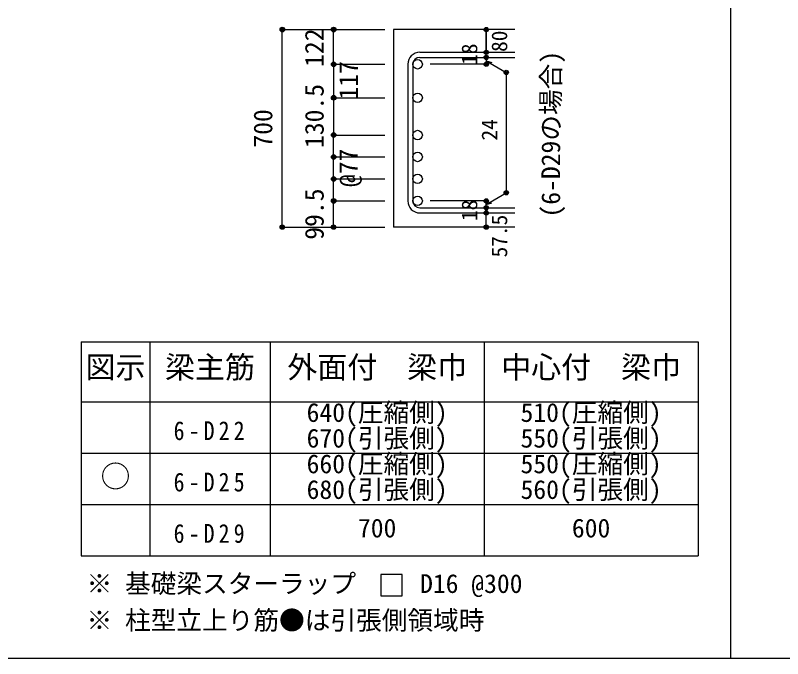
# Model space of a CAD drawing. Units: millimetres at full size, sheet at 1:30, with parts at other scales. Extents: x -5973 to 5954, y -4195 to 4201.
# Drawn here: x -3632 to -942, y -4195 to -1941 of the extents above; entities that cross this region are included whole.
import ezdxf
from ezdxf.enums import TextEntityAlignment as Align

# ---------------------------------------------------------------- set-up
doc = ezdxf.new("R2010")
doc.units = ezdxf.units.MM
doc.header["$LTSCALE"] = 30
doc.header["$PDMODE"] = 32
doc.header["$PDSIZE"] = 15
for name, color, linetype in [('0-1_躯体線', 2, 'Continuous'), ('0-5_基礎梁筋', 7, 'Continuous'), ('0-6_スタラップ筋', 7, 'Continuous'), ('0-7_文字', 4, 'Continuous'), ('0-D_寸法', 4, 'Continuous'), ('6-7_文字', 7, 'Continuous'), ('6-E_枠', 7, 'Continuous'), ('F-0_枠', 6, 'Continuous')]:
    doc.layers.add(name, color=color, linetype=linetype)
doc.styles.add('ＭＳ ゴシック', font='')
doc.styles.get('ＭＳ ゴシック').set_extended_font_data('MS Gothic')

msp = doc.modelspace()

# ---------------------------------------------------------------- linework, layer by layer
at = {"layer": '0-1_躯体線'}
for p, q in [((-1880.8, -1990.75), (-2305.8, -1990.75)), ((-2305.8, -1990.75), (-2305.8, -2683.25)), ((-1880.8, -2683.25), (-2305.8, -2683.25))]:
    msp.add_line(p, q, dxfattribs=at)
at = {"layer": '0-5_基礎梁筋', "color": 3}
for centre in [(-2221.3, -2112.45), (-2221.3, -2229.75), (-2221.3, -2360.25), (-2221.3, -2437.25), (-2221.3, -2514.25), (-2221.3, -2591.25)]:
    msp.add_circle(centre, 16.5, dxfattribs=at)
at = {"layer": '0-6_スタラップ筋'}
for p, q in [((-2213.8, -2070.45), (-1880.8, -2070.45)), ((-2213.8, -2088.45), (-1880.8, -2088.45)), ((-2255.8, -2112.45), (-2255.8, -2591.25)), ((-2237.8, -2112.45), (-2237.8, -2591.25)), ((-2213.8, -2615.25), (-1880.8, -2615.25)), ((-2213.8, -2633.25), (-1880.8, -2633.25))]:
    msp.add_line(p, q, dxfattribs=at)
for centre, radius, start, end in [((-2213.8, -2112.45), 42, 90, 180), ((-2213.8, -2112.45), 24, 90, 180), ((-2213.8, -2591.25), 42, 180, 270), ((-2213.8, -2591.25), 24, 180, 270)]:
    msp.add_arc(centre, radius, start, end, dxfattribs=at)
at = {"layer": '0-D_寸法'}
for p, q in [((-2695.8, -1990.75), (-2515.8, -1990.75)), ((-2695.8, -1990.75), (-2515.8, -1990.75)), ((-2695.8, -2683.25), (-2695.8, -1990.75)), ((-2515.8, -1990.75), (-2335.8, -1990.75)), ((-2515.8, -1990.75), (-2335.8, -1990.75)), ((-2515.8, -2112.45), (-2515.8, -1990.75)), ((-1980.8, -2070.45), (-1980.8, -1990.75)), ((-1980.8, -1990.75), (-1980.8, -2070.45)), ((-1980.8, -2088.45), (-1980.8, -2070.45)), ((-1980.8, -2088.45), (-1980.8, -2112.45)), ((-2515.8, -2112.45), (-2335.8, -2112.45)), ((-2515.8, -2112.45), (-2335.8, -2112.45)), ((-2515.8, -2112.45), (-2515.8, -2227.25)), ((-1980.8, -2112.45), (-2176.89, -2112.45)), ((-1980.8, -2100.45), (-1910.74, -2140.9)), ((-1980.8, -2100.45), (-1961.48, -2105.63)), ((-1910.74, -2140.9), (-1910.74, -2562.8)), ((-2515.8, -2227.25), (-2515.8, -2357.75)), ((-2515.8, -2229.75), (-2335.8, -2229.75)), ((-2515.8, -2229.75), (-2335.8, -2229.75)), ((-2515.8, -2360.25), (-2335.8, -2360.25)), ((-2515.8, -2360.25), (-2335.8, -2360.25)), ((-2515.8, -2437.25), (-2335.8, -2437.25)), ((-2515.8, -2514.25), (-2335.8, -2514.25)), ((-1980.8, -2603.25), (-1910.74, -2562.8)), ((-2515.8, -2591.25), (-2335.8, -2591.25)), ((-1980.8, -2591.25), (-2176.89, -2591.25)), ((-1980.8, -2615.25), (-1980.8, -2591.25)), ((-1980.8, -2603.25), (-1961.48, -2598.08)), ((-1980.8, -2633.25), (-1980.8, -2615.25)), ((-1980.8, -2683.25), (-1980.8, -2633.25)), ((-2695.8, -2683.25), (-2515.8, -2683.25)), ((-2515.8, -2683.25), (-2335.8, -2683.25))]:
    msp.add_line(p, q, dxfattribs=at)
msp.add_lwpolyline([(-2515.8, -2683.25), (-2515.8, -2591.25), (-2515.8, -2357.75)], dxfattribs=at)
for centre, radius in [((-2695.8, -1990.75), 8), ((-2695.8, -1990.75), 7.2), ((-2695.8, -1990.75), 6.4), ((-2695.8, -1990.75), 5.6), ((-2695.8, -1990.75), 4.8), ((-2695.8, -1990.75), 4), ((-2695.8, -1990.75), 3.2), ((-2695.8, -1990.75), 2.4), ((-2695.8, -1990.75), 1.6), ((-2695.8, -1990.75), 0.8), ((-2515.8, -1990.75), 8), ((-2515.8, -1990.75), 7.2), ((-2515.8, -1990.75), 6.4), ((-2515.8, -1990.75), 5.6), ((-2515.8, -1990.75), 4.8), ((-2515.8, -1990.75), 4), ((-2515.8, -1990.75), 3.2), ((-2515.8, -1990.75), 2.4), ((-2515.8, -1990.75), 1.6), ((-2515.8, -1990.75), 0.8), ((-1980.8, -1990.75), 4), ((-1980.8, -1990.75), 3.6), ((-1980.8, -1990.75), 3.2), ((-1980.8, -1990.75), 2.8), ((-1980.8, -1990.75), 2.4), ((-1980.8, -1990.75), 2), ((-1980.8, -1990.75), 1.6), ((-1980.8, -1990.75), 1.2), ((-1980.8, -1990.75), 0.8), ((-1980.8, -1990.75), 0.4), ((-1980.8, -2070.45), 4), ((-1980.8, -2070.45), 3.6), ((-1980.8, -2070.45), 3.2), ((-1980.8, -2070.45), 2.8), ((-1980.8, -2070.45), 2.4), ((-1980.8, -2070.45), 2), ((-1980.8, -2070.45), 1.6), ((-1980.8, -2070.45), 1.2), ((-1980.8, -2070.45), 0.8), ((-1980.8, -2070.45), 0.4), ((-1980.8, -2088.45), 4), ((-1980.8, -2088.45), 3.6), ((-1980.8, -2088.45), 3.2), ((-1980.8, -2088.45), 2.8), ((-1980.8, -2088.45), 2.4), ((-1980.8, -2088.45), 2), ((-1980.8, -2088.45), 1.6), ((-1980.8, -2088.45), 1.2), ((-1980.8, -2088.45), 0.8), ((-1980.8, -2088.45), 0.4), ((-2515.8, -2112.45), 8), ((-2515.8, -2112.45), 7.2), ((-2515.8, -2112.45), 6.4), ((-2515.8, -2112.45), 5.6), ((-2515.8, -2112.45), 4.8), ((-2515.8, -2112.45), 4), ((-2515.8, -2112.45), 3.2), ((-2515.8, -2112.45), 2.4), ((-2515.8, -2112.45), 1.6), ((-2515.8, -2112.45), 0.8), ((-1980.8, -2112.45), 4), ((-1980.8, -2112.45), 3.6), ((-1980.8, -2112.45), 3.2), ((-1980.8, -2112.45), 2.8), ((-1980.8, -2112.45), 2.4), ((-1980.8, -2112.45), 2), ((-1980.8, -2112.45), 1.6), ((-1980.8, -2112.45), 1.2), ((-1980.8, -2112.45), 0.8), ((-1980.8, -2112.45), 0.4), ((-1910.74, -2140.9), 4), ((-1910.74, -2140.9), 3.6), ((-1910.74, -2140.9), 3.2), ((-1910.74, -2140.9), 2.8), ((-1910.74, -2140.9), 2.4), ((-1910.74, -2140.9), 2), ((-1910.74, -2140.9), 1.6), ((-1910.74, -2140.9), 1.2), ((-1910.74, -2140.9), 0.8), ((-1910.74, -2140.9), 0.4), ((-2515.8, -2229.75), 8), ((-2515.8, -2229.75), 7.2), ((-2515.8, -2229.75), 6.4), ((-2515.8, -2229.75), 5.6), ((-2515.8, -2229.75), 4.8), ((-2515.8, -2229.75), 4), ((-2515.8, -2229.75), 3.2), ((-2515.8, -2229.75), 2.4), ((-2515.8, -2229.75), 1.6), ((-2515.8, -2229.75), 0.8), ((-2515.8, -2360.25), 8), ((-2515.8, -2360.25), 7.2), ((-2515.8, -2360.25), 6.4), ((-2515.8, -2360.25), 5.6), ((-2515.8, -2360.25), 4.8), ((-2515.8, -2360.25), 4), ((-2515.8, -2360.25), 3.2), ((-2515.8, -2360.25), 2.4), ((-2515.8, -2360.25), 1.6), ((-2515.8, -2360.25), 0.8), ((-2515.8, -2437.25), 8), ((-2515.8, -2437.25), 7.2), ((-2515.8, -2437.25), 6.4), ((-2515.8, -2437.25), 5.6), ((-2515.8, -2437.25), 4.8), ((-2515.8, -2437.25), 4), ((-2515.8, -2437.25), 3.2), ((-2515.8, -2437.25), 2.4), ((-2515.8, -2437.25), 1.6), ((-2515.8, -2437.25), 0.8), ((-2515.8, -2514.25), 8), ((-2515.8, -2514.25), 7.2), ((-2515.8, -2514.25), 6.4), ((-2515.8, -2514.25), 5.6), ((-2515.8, -2514.25), 4.8), ((-2515.8, -2514.25), 4), ((-2515.8, -2514.25), 3.2), ((-2515.8, -2514.25), 2.4), ((-2515.8, -2514.25), 1.6), ((-2515.8, -2514.25), 0.8), ((-1910.74, -2562.8), 4), ((-1910.74, -2562.8), 3.6), ((-1910.74, -2562.8), 3.2), ((-1910.74, -2562.8), 2.8), ((-1910.74, -2562.8), 2.4), ((-1910.74, -2562.8), 2), ((-1910.74, -2562.8), 1.6), ((-1910.74, -2562.8), 1.2), ((-1910.74, -2562.8), 0.8), ((-1910.74, -2562.8), 0.4), ((-2515.8, -2591.25), 8), ((-2515.8, -2591.25), 7.2), ((-2515.8, -2591.25), 6.4), ((-2515.8, -2591.25), 5.6), ((-2515.8, -2591.25), 4.8), ((-2515.8, -2591.25), 4), ((-2515.8, -2591.25), 3.2), ((-2515.8, -2591.25), 2.4), ((-2515.8, -2591.25), 1.6), ((-2515.8, -2591.25), 0.8), ((-1980.8, -2591.25), 4), ((-1980.8, -2591.25), 3.6), ((-1980.8, -2591.25), 3.2), ((-1980.8, -2591.25), 2.8), ((-1980.8, -2591.25), 2.4), ((-1980.8, -2591.25), 2), ((-1980.8, -2591.25), 1.6), ((-1980.8, -2591.25), 1.2), ((-1980.8, -2591.25), 0.8), ((-1980.8, -2591.25), 0.4), ((-1980.8, -2615.25), 4), ((-1980.8, -2633.25), 4), ((-1980.8, -2615.25), 3.6), ((-1980.8, -2633.25), 3.6), ((-1980.8, -2615.25), 3.2), ((-1980.8, -2633.25), 3.2), ((-1980.8, -2615.25), 2.8), ((-1980.8, -2633.25), 2.8), ((-1980.8, -2615.25), 2.4), ((-1980.8, -2633.25), 2.4), ((-1980.8, -2615.25), 2), ((-1980.8, -2633.25), 2), ((-1980.8, -2615.25), 1.6), ((-1980.8, -2633.25), 1.6), ((-1980.8, -2615.25), 1.2), ((-1980.8, -2633.25), 1.2), ((-1980.8, -2615.25), 0.8), ((-1980.8, -2633.25), 0.8), ((-1980.8, -2615.25), 0.4), ((-1980.8, -2633.25), 0.4), ((-2695.8, -2683.25), 7.2), ((-2695.8, -2683.25), 6.4), ((-2695.8, -2683.25), 5.6), ((-2695.8, -2683.25), 4.8), ((-2695.8, -2683.25), 4), ((-2695.8, -2683.25), 3.2), ((-2695.8, -2683.25), 2.4), ((-2695.8, -2683.25), 1.6), ((-2695.8, -2683.25), 0.8), ((-2515.8, -2683.25), 7.2), ((-2515.8, -2683.25), 6.4), ((-2515.8, -2683.25), 5.6), ((-2515.8, -2683.25), 4.8), ((-2515.8, -2683.25), 4), ((-2515.8, -2683.25), 3.2), ((-2515.8, -2683.25), 2.4), ((-2515.8, -2683.25), 1.6), ((-2515.8, -2683.25), 0.8), ((-1980.8, -2683.25), 4), ((-1980.8, -2683.25), 3.6), ((-1980.8, -2683.25), 3.2), ((-1980.8, -2683.25), 2.8), ((-1980.8, -2683.25), 2.4), ((-1980.8, -2683.25), 2), ((-1980.8, -2683.25), 1.6), ((-1980.8, -2683.25), 1.2), ((-1980.8, -2683.25), 0.8), ((-1980.8, -2683.25), 0.4)]:
    msp.add_circle(centre, radius, dxfattribs=at)
at = {"layer": '0-D_寸法', "color": 7}
for p in [(-2695.8, -1990.75), (-2695.8, -1990.75), (-2515.8, -1990.75), (-1980.8, -1990.75), (-1980.8, -2070.45), (-1980.8, -2088.45), (-2515.8, -2112.45), (-1980.8, -2112.45), (-1910.74, -2140.9), (-2515.8, -2229.75), (-2515.8, -2360.25), (-2515.8, -2437.25), (-2515.8, -2437.25), (-2515.8, -2514.25), (-2515.8, -2514.25), (-1910.74, -2562.8), (-2515.8, -2591.25), (-2515.8, -2591.25), (-1980.8, -2591.25), (-1980.8, -2591.25), (-1980.8, -2615.25), (-1980.8, -2633.25), (-2695.8, -2683.25), (-2695.8, -2683.25), (-2515.8, -2683.25), (-1980.8, -2683.25)]:
    msp.add_point(p, dxfattribs=at)
at = {"layer": '6-7_文字'}
msp.add_lwpolyline([(-2350.69, -3975.54), (-2275.69, -3975.54), (-2275.69, -3900.54), (-2350.69, -3900.54)], close=True, dxfattribs=at)
at = {"layer": '6-E_枠', "color": 3}
for p, q in [((-3400.52, -3085.43), (-3400.52, -3835.43)), ((-3400.52, -3085.43), (-1238, -3085.43)), ((-1238, -3085.43), (-1238, -3835.43)), ((-3400.52, -3835.43), (-1238, -3835.43))]:
    msp.add_line(p, q, dxfattribs=at)
at = {"layer": '6-E_枠'}
for p, q in [((-3160.52, -3085.43), (-3160.52, -3835.43)), ((-2738, -3085.43), (-2738, -3835.43)), ((-1988, -3085.43), (-1988, -3835.43)), ((-3400.52, -3295.43), (-1238, -3295.43)), ((-3400.52, -3475.43), (-1238, -3475.43)), ((-3400.52, -3655.43), (-1238, -3655.43))]:
    msp.add_line(p, q, dxfattribs=at)
at = {"layer": 'F-0_枠', "color": 2}
msp.add_line((-1124.64, 4201.15), (-1124.64, -4195.24), dxfattribs=at)
at = {"layer": 'F-0_枠'}
msp.add_line((5954.1, -4195.24), (-5972.88, -4195.24), dxfattribs=at)

# ---------------------------------------------------------------- texts
at = {"layer": '0-7_文字', "color": 7, "style": 'ＭＳ ゴシック'}
msp.add_text('(6-D29の場合)', height=65.98, rotation=90, dxfattribs=at).set_placement((-1701.8, -2649.54), align=Align.BOTTOM_LEFT)
at = {"layer": '0-D_寸法', "style": 'ＭＳ ゴシック'}
for s, height, p in [('122', 65.98, (-2530.84, -2121.73)), ('80', 54.99, (-1890.8, -2069.05)), ('18', 54.99, (-1995.8, -2114.45)), ('117', 65.98, (-2410.8, -2236.1)), ('130.5', 65.98, (-2530.8, -2405.75)), ('700', 65.98, (-2710.8, -2404.5)), ('24', 54.99, (-1925.74, -2379.6)), ('@77', 65.98, (-2411.21, -2542.54)), ('99.5', 65.98, (-2530.8, -2727.25)), ('18', 54.99, (-1995.8, -2661.75)), ('57.5', 54.99, (-1890.8, -2789.25))]:
    msp.add_text(s, height=height, rotation=90, dxfattribs=at).set_placement(p, align=Align.BOTTOM_LEFT)
at = {"layer": '6-7_文字', "color": 2, "style": 'ＭＳ ゴシック'}
for s, p in [('図示', (-3385.52, -3235.43)), ('梁主筋', (-3106.76, -3235.43)), ('外面付\u3000梁巾', (-2678, -3235.43)), ('中心付\u3000梁巾', (-1928, -3235.43)), ('○', (-3333.02, -3617.93))]:
    msp.add_text(s, height=76.98, dxfattribs=at).set_placement(p, align=Align.BOTTOM_LEFT)
at = {"layer": '6-7_文字', "style": 'ＭＳ ゴシック'}
for s, p in [('700', (-2430.5, -3790.43)), ('600', (-1680.5, -3790.43)), ('※ 基礎梁スターラップ     D16 @300', (-3381.96, -3985.01)), ('※ 柱型立上り筋●は引張側領域時', (-3381.96, -4113.51))]:
    msp.add_text(s, height=65.98, dxfattribs=at).set_placement(p, align=Align.BOTTOM_LEFT)
at = {"layer": '6-7_文字', "char_height": 65.98, "attachment_point": 7, "style": 'ＭＳ ゴシック'}
for s, insert in [('\\T1.38;\\W0.85;6-D22', (-3076.76, -3430.43)), ('\\T1.38;\\W0.85;6-D25', (-3076.76, -3610.43)), ('\\T1.38;\\W0.85;6-D29', (-3076.76, -3790.43))]:
    msp.add_mtext(s, dxfattribs=dict(at, insert=insert))
at = {"layer": '6-E_枠', "style": 'ＭＳ ゴシック'}
for s, p in [('640(圧縮側)', (-2610.5, -3385.43)), ('510(圧縮側)', (-1860.5, -3385.43)), ('670(引張側)', (-2610.5, -3475.43)), ('550(引張側)', (-1860.5, -3475.43)), ('660(圧縮側)', (-2610.5, -3565.43)), ('550(圧縮側)', (-1860.5, -3565.43)), ('680(引張側)', (-2610.5, -3655.43)), ('560(引張側)', (-1860.5, -3655.43))]:
    msp.add_text(s, height=65.98, dxfattribs=at).set_placement(p, align=Align.BOTTOM_LEFT)

doc.saveas('drawing.dxf')
